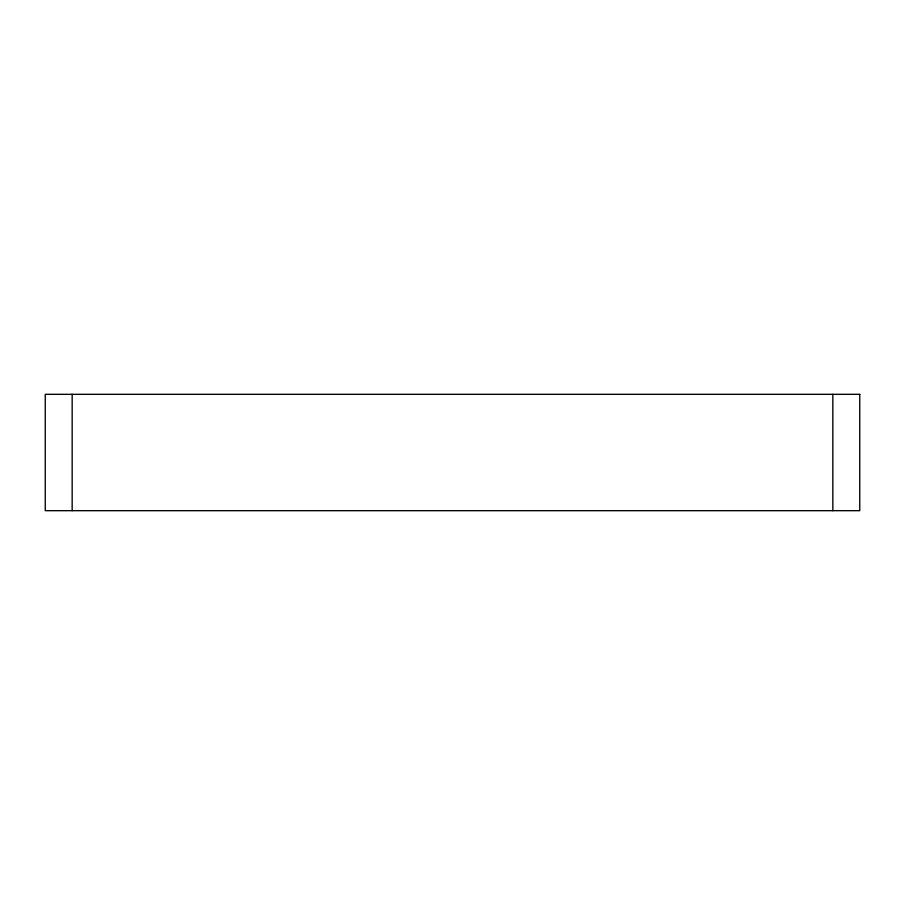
<?xml version="1.0" encoding="UTF-8"?>
<svg xmlns="http://www.w3.org/2000/svg" width="905" height="905" viewBox="0 0 905 905"><rect width="100%" height="100%" fill="white"/><g stroke="black" fill="none" stroke-linecap="round" stroke-linejoin="round"><path stroke-width="1.36" d="M832.838 394.32L832.838 510.68M72.162 394.32L72.162 510.68M859.75 394.32L45.25 394.32L45.25 510.68L859.75 510.68L859.75 394.32"/></g></svg>
